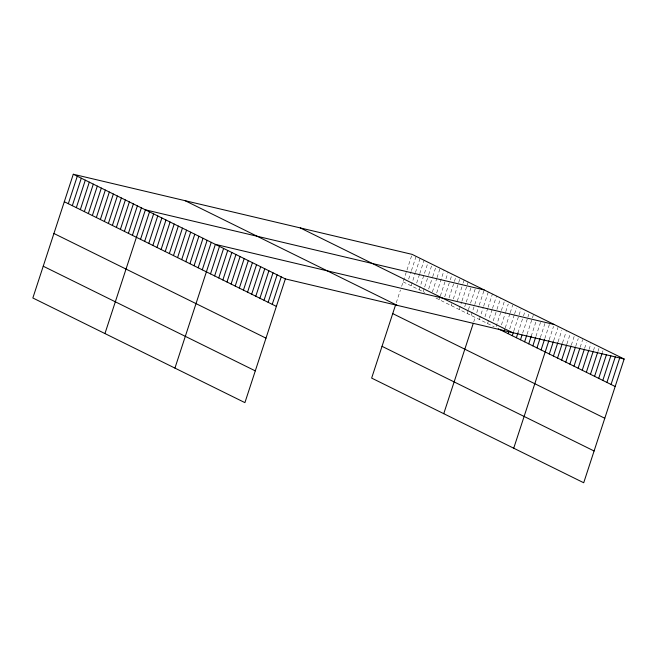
<?xml version="1.0" encoding="UTF-8"?>
<svg xmlns="http://www.w3.org/2000/svg" width="657" height="657" viewBox="0 0 657 657"><rect width="100%" height="100%" fill="white"/><g stroke="black" fill="none" stroke-linecap="round" stroke-linejoin="round"><path stroke-width="0.49" stroke-dasharray="3.29 2.46" d="M396.286 302.713L400.442 290.008M401.624 286.378L412.087 254.366M408.662 279.077L411.142 271.497M411.446 270.553L416.095 256.337M411.118 285.795L415.142 273.476M415.454 272.524L420.102 258.316M416.669 283.027L419.462 274.503M419.774 273.558L424.102 260.295M419.133 289.745L428.109 262.266M423.133 291.724L424.373 287.93M424.685 286.986L428.397 275.612M428.709 274.667L432.117 264.245M428.692 288.965L432.405 277.591M432.717 276.646L435.501 268.122M432.388 291.889L436.724 278.625M437.028 277.673L439.82 269.148M436.7 292.915L444.132 270.175M439.155 299.633L440.083 296.783M440.395 295.839L445.66 279.734M445.972 278.79L448.14 272.154M444.715 296.865L449.979 280.761M450.283 279.816L452.147 274.133M449.027 297.9L456.147 276.104M451.178 305.562L451.794 303.665M453.346 298.927L460.155 278.083M457.346 300.906L462.922 283.849M463.234 282.904L464.162 280.063M459.186 309.513L461.666 301.933M461.97 300.988L466.93 285.828M467.234 284.883L468.17 282.042M464.737 306.753L465.977 302.967M466.289 302.015L470.938 287.807M467.201 313.471L468.129 310.63M468.433 309.677L470.297 303.994M470.601 303.049L475.865 286.937M471.2 315.442L480.185 287.971M473.722 321.963L475.208 317.421M476.76 312.683L478.928 306.055M479.232 305.103L484.193 289.942M479.323 319.45L483.355 307.139M483.659 306.187L488.307 291.979M484.989 316.748L487.773 308.223M488.085 307.271L492.422 294.007M487.56 323.515L492.2 309.307M492.512 308.355L496.536 296.044M493.226 320.813L496.626 310.391M496.938 309.439L500.659 298.073M496.101 326.636L501.053 311.475M501.365 310.523L504.461 301.054M501.455 324.87L505.479 312.56M505.791 311.607L508.272 304.027M505.266 327.851L509.906 313.644M510.218 312.691L512.698 305.111M509.692 328.935L514.332 314.728M514.645 313.775L516.501 308.092M513.807 330.972L518.759 315.812M519.071 314.859L520.927 309.176M517.921 333L523.186 316.896M523.498 315.943L524.738 312.157M522.66 333.14L527.612 317.98M527.924 317.027L528.852 314.186M527.086 334.224L533.279 315.27M531.201 336.253L535.849 322.045M535.94 336.392L540.892 321.232M540.366 337.476L545.006 323.26M544.793 338.56L549.433 324.344M549.211 339.644L553.547 326.381M553.637 340.728L557.974 327.465M558.064 341.812L561.784 330.438M562.491 342.897L566.211 331.522M566.917 343.981L570.013 334.503M571.344 345.065L574.44 335.587M575.77 346.149L578.25 338.569M580.197 347.233L582.677 339.653M584.623 348.317L586.479 342.634M589.05 349.401L590.906 343.718M593.476 350.485L594.716 346.691M597.903 351.569L599.143 347.775M602.329 352.653L602.945 350.756M403.111 281.837L424.734 292.513M435.952 298.048L494.146 326.767"/><path stroke-width="0.99" d="M73.288 174.245L32.85 297.982L244.913 402.634L285.352 278.905L73.288 174.245L412.087 254.366L624.15 359.018L583.712 482.755L371.648 378.095L395.695 304.528M68.32 203.703L77.296 176.224M72.319 205.674L81.304 178.203M76.327 207.653L85.311 180.174M80.335 209.632L89.311 182.153M84.342 211.611L93.319 184.132M88.342 213.582L97.326 186.112M92.35 215.562L101.334 188.083M96.357 217.541L105.334 190.062M100.365 219.512L109.341 192.041M104.364 221.491L113.349 194.02M108.372 223.47L117.357 195.991M112.38 225.45L121.356 197.971M116.388 227.421L125.364 199.95M120.387 229.4L129.372 201.921M124.395 231.379L133.379 203.9M128.402 233.35L137.379 205.879M132.41 235.329L141.386 207.858M104.948 333.567L145.394 209.829L484.193 289.942M140.532 239.337L149.509 211.866M144.647 241.374L153.623 213.895M148.761 243.402L157.746 215.923M152.876 245.431L161.86 217.96M156.998 247.467L165.975 219.988M161.113 249.496L170.089 222.025M165.227 251.532L174.212 224.053M169.342 253.561L178.326 226.082M173.464 255.589L182.441 228.119M177.579 257.626L186.555 230.147M181.693 259.655L190.678 232.176M185.808 261.683L194.792 234.212M189.93 263.72L198.907 236.241M194.045 265.748L203.021 238.277M198.159 267.785L207.144 240.306M202.274 269.813L211.258 242.334M174.934 368.101L215.373 244.371L554.171 324.484M210.511 273.879L219.487 246.4M214.625 275.907L223.61 248.428M218.74 277.936L227.724 250.465M222.863 279.972L231.839 252.493M226.977 282.001L235.953 254.53M231.092 284.038L240.076 256.558M235.206 286.066L244.19 258.587M239.329 288.095L248.305 260.624M243.443 290.131L252.419 262.652M247.558 292.16L256.542 264.689M251.672 294.196L260.657 266.717M255.795 296.225L264.771 268.746M259.909 298.253L268.885 270.783M264.024 300.29L273.008 272.811M268.138 302.319L277.123 274.84M272.253 304.347L281.237 276.876M443.746 413.68L473.13 323.778M504.026 331.645L504.642 329.748M508.14 333.674L508.756 331.777M512.255 335.702L513.495 331.916M516.377 337.739L517.921 333M520.492 339.768L522.036 335.029M524.606 341.804L526.774 335.169M528.721 343.833L531.201 336.253M532.843 345.861L535.627 337.337M536.958 347.898L540.054 338.421M541.072 349.926L544.481 339.505M513.725 448.214L548.907 340.589M549.309 353.992L553.334 341.673M553.424 356.02L557.76 342.757M557.538 358.057L562.187 343.841M561.653 360.085L566.613 344.925M565.776 362.114L571.04 346.009M569.89 364.15L575.458 347.093M574.004 366.179L579.885 348.177M578.119 368.216L584.311 349.261M582.242 370.244L588.738 350.345M586.356 372.273L593.164 351.429M590.471 374.309L597.591 352.513M594.585 376.338L602.017 353.597M598.699 378.366L606.444 354.681M602.822 380.403L610.87 355.766M606.937 382.431L615.297 356.85M611.051 384.468L619.723 357.934M285.352 278.905L624.15 359.018M300.282 227.922L512.345 332.582M498.261 328.796L615.166 386.497M185.093 200.689L397.157 305.341M392.722 313.603L604.785 418.263M382.029 346.329L594.092 450.989M64.312 201.724L276.375 306.384M53.931 233.49L265.995 338.15M43.231 266.216L255.294 370.877"/></g></svg>
